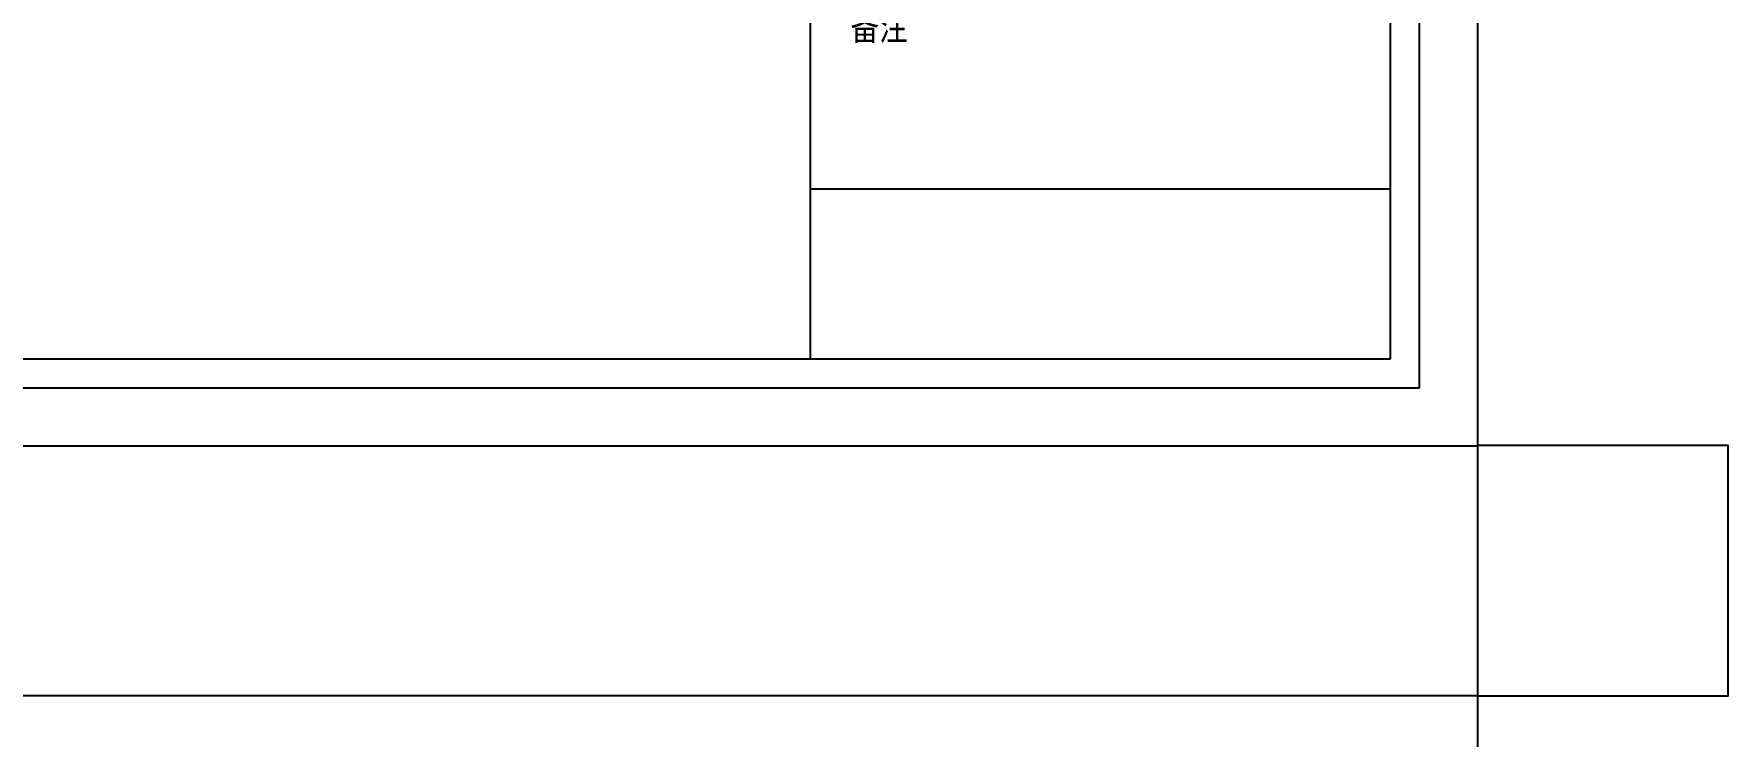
# Model space of a CAD drawing. Extents: x 422240 to 534325, y -8262 to 172635.
# Drawn here: x 457906 to 461288, y -2362 to -958 of the extents above; entities that cross this region are included whole.
import ezdxf

# ---------------------------------------------------------------- set-up
doc = ezdxf.new("R2010")
doc.units = 0
doc.header["$LTSCALE"] = 1000
doc.header["$MEASUREMENT"] = 0
doc.styles.add('WJ', font='', dxfattribs={"width": 0.8, "height": 135})
doc.styles.get('WJ').set_extended_font_data('FangSong_GB2312')

# ---------------------------------------------------------------- blocks, each defined once
blk = doc.blocks.new('儿童房摆放方案图框')
at = {"color": 251}
for p, q in [((25027, 493), (25027, 17757)), ((372, 493), (25027, 493))]:
    blk.add_line(p, q, dxfattribs=at)
for p, q in [((21376, 667), (21376, 17583)), ((24853, 667), (24853, 17583)), ((21376, 1686), (24853, 1686)), ((546, 667), (24853, 667))]:
    blk.add_line(p, q)
blk.add_lwpolyline([(-25, 145), (25375, 145), (25375, 18105), (-25, 18105)], close=True)
at = {"insert": (21616, 2734), "char_height": 156.48, "width": 1247.5, "attachment_point": 1, "style": 'WJ'}
blk.add_mtext('{\\fSimSun|b0|i0|c134|p2;备注}', dxfattribs=at)

msp = doc.modelspace()

# ---------------------------------------------------------------- linework, layer by layer
msp.add_lwpolyline([(460788.3, -2281.2), (461288.3, -2281.2), (461288.3, -1781.2), (460788.3, -1781.2)], close=True)

# ---------------------------------------------------------------- block references
at = {"xscale": 0.3330153595476334, "yscale": 0.3330153595476334, "zscale": 0.3330153595476334}
for p in [(452338.2, -1829.7), (452338.2, -8310.4)]:
    msp.add_blockref('儿童房摆放方案图框', p, dxfattribs=at)

doc.saveas('drawing.dxf')
